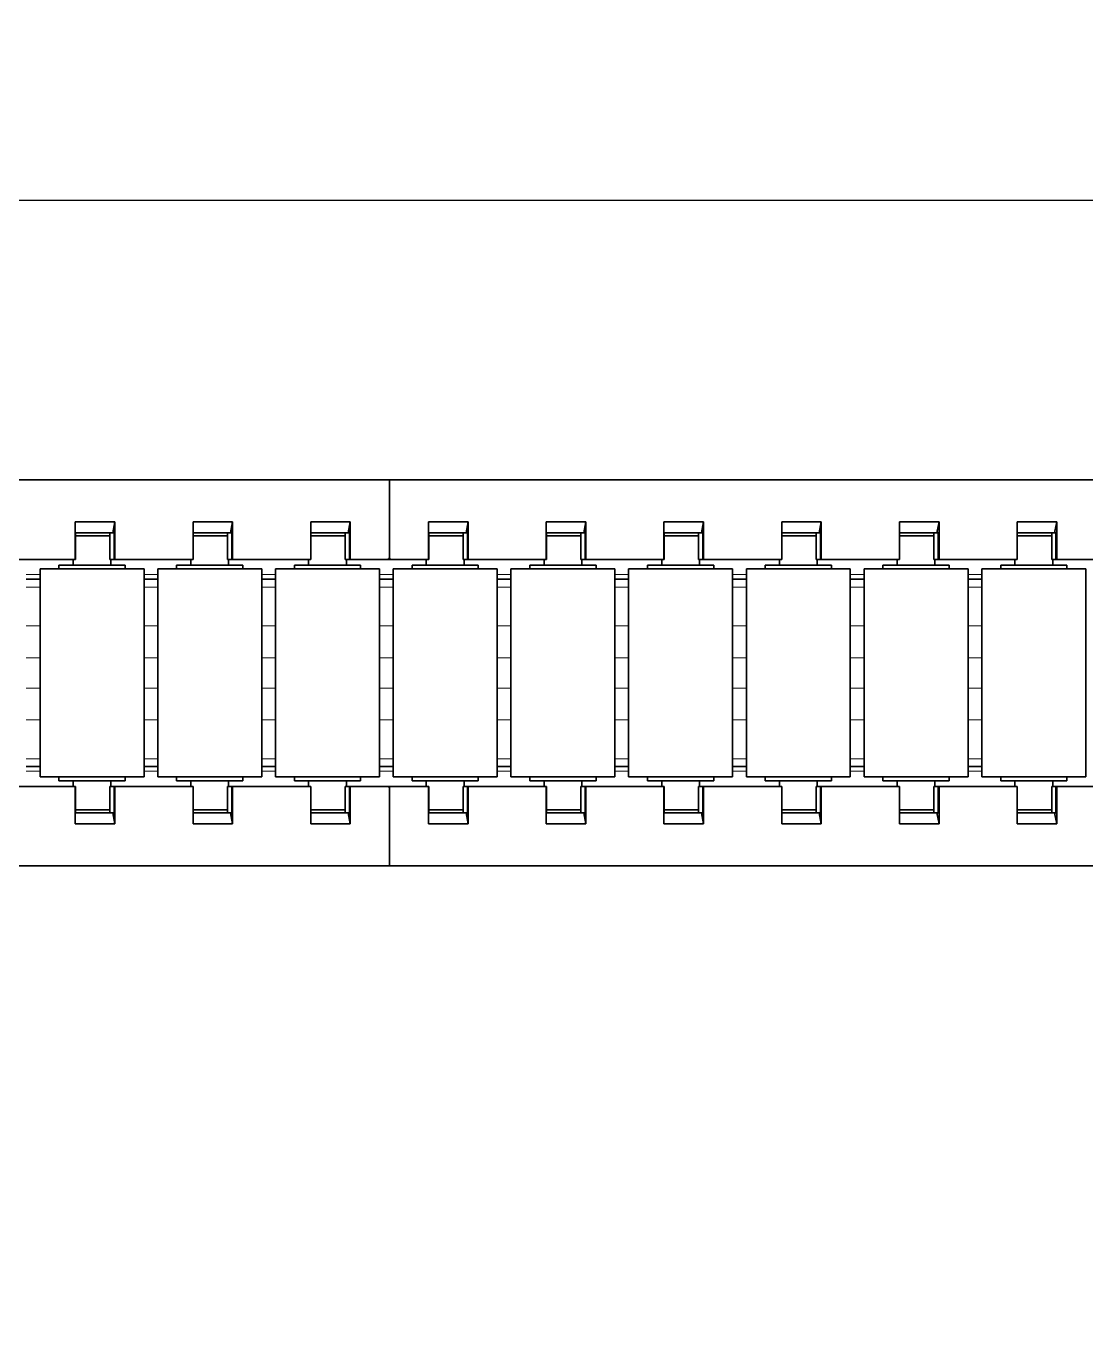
# Model space of a CAD drawing. Header units: inches. Extents: x 185496 to 352137, y 107182 to 179410.
# Drawn here: x 237668.7 to 237780.7, y 165784.1 to 165922.9 of the extents above; entities that cross this region are included whole.
import ezdxf

# ---------------------------------------------------------------- set-up
doc = ezdxf.new("R2010")
doc.units = ezdxf.units.IN
doc.header["$MEASUREMENT"] = 0
doc.linetypes.add('DASH', pattern=[0.35, 0.25, -0.1])

# ---------------------------------------------------------------- blocks, each defined once
blk = doc.blocks.new('liaojia')
at = {"color": 7, "lineweight": 35, "ltscale": 0.249049}
for p, q in [((799665.87, -280043.94), (799665.87, -280143.56)), ((799706.67, -280143.56), (799706.67, -280043.94)), ((799665.87, -280143.56), (799665.87, -280243.18)), ((799706.67, -280243.18), (799706.67, -280143.56))]:
    blk.add_line(p, q, dxfattribs=at)
at = {"color": 7, "lineweight": 35, "ltscale": 0.020671}
for p, q in [((799674.27, -280064.71), (799674.27, -280072.98)), ((799698.27, -280072.98), (799698.27, -280064.71)), ((799674.27, -280077.17), (799674.27, -280085.43)), ((799698.27, -280085.43), (799698.27, -280077.17)), ((799674.27, -280089.62), (799674.27, -280097.89)), ((799698.27, -280097.89), (799698.27, -280089.62)), ((799674.27, -280102.07), (799674.27, -280110.34)), ((799698.27, -280110.34), (799698.27, -280102.07)), ((799674.27, -280114.52), (799674.27, -280122.79)), ((799698.27, -280122.79), (799698.27, -280114.52)), ((799674.27, -280126.98), (799674.27, -280135.24)), ((799698.27, -280135.24), (799698.27, -280126.98)), ((799674.27, -280151.88), (799674.27, -280160.15)), ((799698.27, -280160.15), (799698.27, -280151.88)), ((799674.27, -280164.33), (799674.27, -280172.6)), ((799698.27, -280172.6), (799698.27, -280164.33)), ((799674.27, -280176.79), (799674.27, -280185.05)), ((799698.27, -280185.05), (799698.27, -280176.79))]:
    blk.add_line(p, q, dxfattribs=at)
at = {"color": 7, "lineweight": 35, "ltscale": 0.012551}
for p, q in [((799675.27, -280074.93), (799675.27, -280069.9)), ((799697.27, -280069.9), (799697.27, -280074.93)), ((799675.27, -280099.83), (799675.27, -280094.81)), ((799697.27, -280094.81), (799697.27, -280099.83)), ((799675.27, -280112.28), (799675.27, -280107.26)), ((799697.27, -280107.26), (799697.27, -280112.28)), ((799675.27, -280174.54), (799675.27, -280169.52)), ((799697.27, -280169.52), (799697.27, -280174.54))]:
    blk.add_line(p, q, dxfattribs=at)
at = {"color": 7, "lineweight": 35, "ltscale": 0.055}
for p, q in [((799675.27, -280069.9), (799697.27, -280069.9)), ((799675.27, -280080.9), (799697.27, -280080.9)), ((799675.27, -280082.36), (799697.27, -280082.36)), ((799675.27, -280093.36), (799697.27, -280093.36)), ((799675.27, -280094.81), (799697.27, -280094.81)), ((799675.27, -280105.81), (799697.27, -280105.81)), ((799675.27, -280107.26), (799697.27, -280107.26)), ((799675.27, -280118.26), (799697.27, -280118.26)), ((799675.27, -280119.71), (799697.27, -280119.71)), ((799675.27, -280130.71), (799697.27, -280130.71)), ((799675.27, -280132.17), (799697.27, -280132.17)), ((799675.27, -280143.17), (799697.27, -280143.17)), ((799675.27, -280144.62), (799697.27, -280144.62)), ((799675.27, -280155.62), (799697.27, -280155.62)), ((799675.27, -280157.07), (799697.27, -280157.07)), ((799675.27, -280168.07), (799697.27, -280168.07)), ((799675.27, -280169.52), (799697.27, -280169.52)), ((799675.27, -280180.52), (799697.27, -280180.52))]:
    blk.add_line(p, q, dxfattribs=at)
at = {"color": 7, "lineweight": 35, "ltscale": 0.007987}
for p, q in [((799674.87, -280075.1), (799674.87, -280071.9)), ((799697.67, -280075.1), (799697.67, -280071.9)), ((799674.87, -280087.55), (799674.87, -280084.36)), ((799697.67, -280087.55), (799697.67, -280084.36)), ((799674.87, -280100), (799674.87, -280096.81)), ((799697.67, -280100), (799697.67, -280096.81)), ((799674.87, -280112.46), (799674.87, -280109.26)), ((799697.67, -280112.46), (799697.67, -280109.26)), ((799674.87, -280124.91), (799674.87, -280121.71)), ((799697.67, -280124.91), (799697.67, -280121.71)), ((799674.87, -280137.36), (799674.87, -280134.17)), ((799697.67, -280137.36), (799697.67, -280134.17)), ((799674.87, -280149.81), (799674.87, -280146.62)), ((799697.67, -280149.81), (799697.67, -280146.62)), ((799674.87, -280162.27), (799674.87, -280159.07)), ((799697.67, -280162.27), (799697.67, -280159.07)), ((799674.87, -280174.72), (799674.87, -280171.52)), ((799697.67, -280174.72), (799697.67, -280171.52))]:
    blk.add_line(p, q, dxfattribs=at)
at = {"color": 7, "lineweight": 35, "ltscale": 0.000999832}
for p, q in [((799674.87, -280071.9), (799675.27, -280071.9)), ((799674.87, -280078.9), (799675.27, -280078.9)), ((799674.87, -280084.36), (799675.27, -280084.36)), ((799674.87, -280091.36), (799675.27, -280091.36)), ((799674.87, -280096.81), (799675.27, -280096.81)), ((799674.87, -280103.81), (799675.27, -280103.81)), ((799674.87, -280109.26), (799675.27, -280109.26)), ((799674.87, -280116.26), (799675.27, -280116.26)), ((799674.87, -280121.71), (799675.27, -280121.71)), ((799674.87, -280128.71), (799675.27, -280128.71)), ((799674.87, -280134.17), (799675.27, -280134.17)), ((799674.87, -280141.17), (799675.27, -280141.17)), ((799674.87, -280146.62), (799675.27, -280146.62)), ((799674.87, -280153.62), (799675.27, -280153.62)), ((799674.87, -280159.07), (799675.27, -280159.07)), ((799674.87, -280166.07), (799675.27, -280166.07)), ((799674.87, -280171.52), (799675.27, -280171.52)), ((799674.87, -280178.52), (799675.27, -280178.52))]:
    blk.add_line(p, q, dxfattribs=at)
at = {"color": 7, "lineweight": 35, "ltscale": 0.001}
for p, q in [((799697.27, -280071.9), (799697.67, -280071.9)), ((799697.27, -280078.9), (799697.67, -280078.9)), ((799697.27, -280084.36), (799697.67, -280084.36)), ((799697.27, -280091.36), (799697.67, -280091.36)), ((799697.27, -280096.81), (799697.67, -280096.81)), ((799697.27, -280103.81), (799697.67, -280103.81)), ((799697.27, -280109.26), (799697.67, -280109.26)), ((799697.27, -280116.26), (799697.67, -280116.26)), ((799697.27, -280121.71), (799697.67, -280121.71)), ((799697.27, -280128.71), (799697.67, -280128.71)), ((799697.27, -280134.17), (799697.67, -280134.17)), ((799697.27, -280141.17), (799697.67, -280141.17)), ((799697.27, -280146.62), (799697.67, -280146.62)), ((799697.27, -280153.62), (799697.67, -280153.62)), ((799697.27, -280159.07), (799697.67, -280159.07)), ((799697.27, -280166.07), (799697.67, -280166.07)), ((799697.27, -280171.52), (799697.67, -280171.52)), ((799697.27, -280178.52), (799697.67, -280178.52))]:
    blk.add_line(p, q, dxfattribs=at)
at = {"color": 7, "lineweight": 35, "ltscale": 0.002965}
for p, q in [((799670.31, -280072.98), (799671.47, -280073.2)), ((799701.07, -280073.2), (799702.24, -280072.98)), ((799670.31, -280085.43), (799671.47, -280085.65)), ((799701.07, -280085.65), (799702.24, -280085.43)), ((799670.31, -280097.89), (799671.47, -280098.1)), ((799701.07, -280098.1), (799702.24, -280097.89)), ((799670.31, -280110.34), (799671.47, -280110.56)), ((799701.07, -280110.56), (799702.24, -280110.34)), ((799670.31, -280122.79), (799671.47, -280123.01)), ((799701.07, -280123.01), (799702.24, -280122.79)), ((799670.31, -280135.24), (799671.47, -280135.46)), ((799701.07, -280135.46), (799702.24, -280135.24)), ((799670.31, -280147.7), (799671.47, -280147.91)), ((799701.07, -280147.91), (799702.24, -280147.7)), ((799670.31, -280160.15), (799671.47, -280160.37)), ((799701.07, -280160.37), (799702.24, -280160.15)), ((799670.31, -280172.6), (799671.47, -280172.82)), ((799701.07, -280172.82), (799702.24, -280172.6))]:
    blk.add_line(p, q, dxfattribs=at)
at = {"color": 7, "lineweight": 35, "ltscale": 0.009914}
for p, q in [((799670.31, -280072.98), (799674.27, -280072.98)), ((799698.27, -280072.98), (799702.24, -280072.98)), ((799674.27, -280077.17), (799670.31, -280077.17)), ((799702.24, -280077.17), (799698.27, -280077.17)), ((799670.31, -280085.43), (799674.27, -280085.43)), ((799698.27, -280085.43), (799702.24, -280085.43)), ((799674.27, -280089.62), (799670.31, -280089.62)), ((799702.24, -280089.62), (799698.27, -280089.62)), ((799670.31, -280097.89), (799674.27, -280097.89)), ((799698.27, -280097.89), (799702.24, -280097.89)), ((799674.27, -280102.07), (799670.31, -280102.07)), ((799702.24, -280102.07), (799698.27, -280102.07)), ((799670.31, -280110.34), (799674.27, -280110.34)), ((799698.27, -280110.34), (799702.24, -280110.34)), ((799674.27, -280114.52), (799670.31, -280114.52)), ((799702.24, -280114.52), (799698.27, -280114.52)), ((799670.31, -280122.79), (799674.27, -280122.79)), ((799698.27, -280122.79), (799702.24, -280122.79)), ((799674.27, -280126.98), (799670.31, -280126.98)), ((799702.24, -280126.98), (799698.27, -280126.98)), ((799670.31, -280135.24), (799674.27, -280135.24)), ((799698.27, -280135.24), (799702.24, -280135.24)), ((799674.27, -280139.43), (799670.31, -280139.43)), ((799702.24, -280139.43), (799698.27, -280139.43)), ((799670.31, -280147.7), (799674.27, -280147.7)), ((799698.27, -280147.7), (799702.24, -280147.7)), ((799674.27, -280151.88), (799670.31, -280151.88)), ((799702.24, -280151.88), (799698.27, -280151.88)), ((799670.31, -280160.15), (799674.27, -280160.15)), ((799698.27, -280160.15), (799702.24, -280160.15)), ((799674.27, -280164.33), (799670.31, -280164.33)), ((799702.24, -280164.33), (799698.27, -280164.33)), ((799670.31, -280172.6), (799674.27, -280172.6)), ((799698.27, -280172.6), (799702.24, -280172.6)), ((799674.27, -280176.79), (799670.31, -280176.79)), ((799702.24, -280176.79), (799698.27, -280176.79))]:
    blk.add_line(p, q, dxfattribs=at)
at = {"color": 7, "lineweight": 35, "ltscale": 0.01046}
for p, q in [((799670.31, -280077.17), (799670.31, -280072.98)), ((799702.24, -280072.98), (799702.24, -280077.17)), ((799670.31, -280089.62), (799670.31, -280085.43)), ((799702.24, -280085.43), (799702.24, -280089.62)), ((799670.31, -280102.07), (799670.31, -280097.89)), ((799702.24, -280097.89), (799702.24, -280102.07)), ((799670.31, -280114.52), (799670.31, -280110.34)), ((799702.24, -280110.34), (799702.24, -280114.52)), ((799670.31, -280126.98), (799670.31, -280122.79)), ((799702.24, -280122.79), (799702.24, -280126.98)), ((799670.31, -280139.43), (799670.31, -280135.24)), ((799702.24, -280135.24), (799702.24, -280139.43)), ((799670.31, -280151.88), (799670.31, -280147.7)), ((799702.24, -280147.7), (799702.24, -280151.88)), ((799670.31, -280164.33), (799670.31, -280160.15)), ((799702.24, -280160.15), (799702.24, -280164.33)), ((799670.31, -280176.79), (799670.31, -280172.6)), ((799702.24, -280172.6), (799702.24, -280176.79))]:
    blk.add_line(p, q, dxfattribs=at)
at = {"color": 7, "lineweight": 35, "ltscale": 0.007}
for p, q in [((799671.47, -280073.06), (799674.27, -280073.06)), ((799671.47, -280073.51), (799674.27, -280073.51)), ((799698.27, -280073.06), (799701.07, -280073.06)), ((799701.07, -280073.51), (799698.27, -280073.51)), ((799671.47, -280077.15), (799674.27, -280077.15)), ((799701.07, -280077.15), (799698.27, -280077.15)), ((799671.47, -280085.51), (799674.27, -280085.51)), ((799671.47, -280085.96), (799674.27, -280085.96)), ((799698.27, -280085.51), (799701.07, -280085.51)), ((799701.07, -280085.96), (799698.27, -280085.96)), ((799671.47, -280089.6), (799674.27, -280089.6)), ((799701.07, -280089.6), (799698.27, -280089.6)), ((799671.47, -280097.96), (799674.27, -280097.96)), ((799671.47, -280098.42), (799674.27, -280098.42)), ((799698.27, -280097.96), (799701.07, -280097.96)), ((799701.07, -280098.42), (799698.27, -280098.42)), ((799671.47, -280102.05), (799674.27, -280102.05)), ((799701.07, -280102.05), (799698.27, -280102.05)), ((799671.47, -280110.41), (799674.27, -280110.41)), ((799671.47, -280110.87), (799674.27, -280110.87)), ((799698.27, -280110.41), (799701.07, -280110.41)), ((799701.07, -280110.87), (799698.27, -280110.87)), ((799671.47, -280114.51), (799674.27, -280114.51)), ((799701.07, -280114.51), (799698.27, -280114.51)), ((799671.47, -280122.87), (799674.27, -280122.87)), ((799671.47, -280123.32), (799674.27, -280123.32)), ((799698.27, -280122.87), (799701.07, -280122.87)), ((799701.07, -280123.32), (799698.27, -280123.32)), ((799671.47, -280126.96), (799674.27, -280126.96)), ((799701.07, -280126.96), (799698.27, -280126.96)), ((799671.47, -280135.32), (799674.27, -280135.32)), ((799671.47, -280135.77), (799674.27, -280135.77)), ((799698.27, -280135.32), (799701.07, -280135.32)), ((799701.07, -280135.77), (799698.27, -280135.77)), ((799671.47, -280139.41), (799674.27, -280139.41)), ((799698.27, -280139.41), (799701.07, -280139.41)), ((799671.47, -280147.77), (799674.27, -280147.77)), ((799674.27, -280148.23), (799671.47, -280148.23)), ((799698.27, -280147.77), (799701.07, -280147.77)), ((799701.07, -280148.23), (799698.27, -280148.23)), ((799671.47, -280151.86), (799674.27, -280151.86)), ((799701.07, -280151.86), (799698.27, -280151.86)), ((799671.47, -280160.22), (799674.27, -280160.22)), ((799671.47, -280160.68), (799674.27, -280160.68)), ((799698.27, -280160.22), (799701.07, -280160.22)), ((799701.07, -280160.68), (799698.27, -280160.68)), ((799671.47, -280164.32), (799674.27, -280164.32)), ((799701.07, -280164.32), (799698.27, -280164.32)), ((799671.47, -280172.68), (799674.27, -280172.68)), ((799671.47, -280173.13), (799674.27, -280173.13)), ((799698.27, -280172.68), (799701.07, -280172.68)), ((799701.07, -280173.13), (799698.27, -280173.13)), ((799671.47, -280176.77), (799674.27, -280176.77)), ((799701.07, -280176.77), (799698.27, -280176.77))]:
    blk.add_line(p, q, dxfattribs=at)
at = {"color": 7, "lineweight": 35, "ltscale": 0.000893974}
for p, q in [((799671.47, -280073.41), (799671.47, -280073.06)), ((799701.07, -280073.06), (799701.07, -280073.41)), ((799671.47, -280085.87), (799671.47, -280085.51)), ((799701.07, -280085.51), (799701.07, -280085.87)), ((799671.47, -280098.32), (799671.47, -280097.96)), ((799701.07, -280097.96), (799701.07, -280098.32)), ((799671.47, -280110.77), (799671.47, -280110.41)), ((799701.07, -280110.41), (799701.07, -280110.77)), ((799671.47, -280123.22), (799671.47, -280122.87)), ((799701.07, -280122.87), (799701.07, -280123.22)), ((799671.47, -280135.68), (799671.47, -280135.32)), ((799701.07, -280135.32), (799701.07, -280135.68)), ((799671.47, -280173.03), (799671.47, -280172.68)), ((799701.07, -280172.68), (799701.07, -280173.03))]:
    blk.add_line(p, q, dxfattribs=at)
at = {"color": 7, "lineweight": 35, "ltscale": 0.000356865}
for p, q in [((799671.47, -280073.2), (799671.47, -280073.06)), ((799671.47, -280085.65), (799671.47, -280085.51)), ((799671.47, -280098.1), (799671.47, -280097.96)), ((799671.47, -280123.01), (799671.47, -280122.87)), ((799671.47, -280135.46), (799671.47, -280135.32)), ((799671.47, -280147.91), (799671.47, -280147.77)), ((799671.47, -280172.82), (799671.47, -280172.68))]:
    blk.add_line(p, q, dxfattribs=at)
at = {"color": 7, "lineweight": 35, "ltscale": 0.000537109}
for p, q in [((799671.47, -280073.2), (799671.47, -280073.41)), ((799671.47, -280085.65), (799671.47, -280085.87)), ((799671.47, -280098.1), (799671.47, -280098.32)), ((799671.47, -280123.01), (799671.47, -280123.22)), ((799671.47, -280135.46), (799671.47, -280135.68)), ((799671.47, -280160.37), (799671.47, -280160.58)), ((799671.47, -280172.82), (799671.47, -280173.03))]:
    blk.add_line(p, q, dxfattribs=at)
at = {"color": 7, "lineweight": 35, "ltscale": 0.009386}
for p, q in [((799671.47, -280073.41), (799671.47, -280077.17)), ((799701.07, -280077.17), (799701.07, -280073.41)), ((799671.47, -280085.87), (799671.47, -280089.62)), ((799701.07, -280089.62), (799701.07, -280085.87)), ((799671.47, -280098.32), (799671.47, -280102.07)), ((799701.07, -280102.07), (799701.07, -280098.32)), ((799671.47, -280110.77), (799671.47, -280114.53)), ((799701.07, -280114.53), (799701.07, -280110.77)), ((799671.47, -280123.22), (799671.47, -280126.98)), ((799701.07, -280126.98), (799701.07, -280123.22)), ((799671.47, -280135.68), (799671.47, -280139.43)), ((799701.07, -280139.43), (799701.07, -280135.68)), ((799671.47, -280148.13), (799671.47, -280151.88)), ((799701.07, -280151.88), (799701.07, -280148.13)), ((799671.47, -280160.58), (799671.47, -280164.34)), ((799701.07, -280164.34), (799701.07, -280160.58)), ((799671.47, -280173.03), (799671.47, -280176.79)), ((799701.07, -280176.79), (799701.07, -280173.03))]:
    blk.add_line(p, q, dxfattribs=at)
at = {"color": 7, "lineweight": 35, "ltscale": 0.005168}
for p, q in [((799671.77, -280075.58), (799671.77, -280073.51)), ((799671.77, -280088.03), (799671.77, -280085.96)), ((799671.77, -280100.48), (799671.77, -280098.42)), ((799671.77, -280112.94), (799671.77, -280110.87)), ((799671.77, -280125.39), (799671.77, -280123.32)), ((799671.77, -280137.84), (799671.77, -280135.77)), ((799671.77, -280150.29), (799671.77, -280148.23)), ((799671.77, -280162.75), (799671.77, -280160.68)), ((799671.77, -280175.2), (799671.77, -280173.13))]:
    blk.add_line(p, q, dxfattribs=at)
at = {"color": 7, "lineweight": 35, "ltscale": 0.004297}
for p, q in [((799671.77, -280075.23), (799671.77, -280073.51)), ((799700.77, -280073.51), (799700.77, -280075.23)), ((799671.77, -280087.68), (799671.77, -280085.96)), ((799700.77, -280085.96), (799700.77, -280087.68)), ((799671.77, -280100.14), (799671.77, -280098.42)), ((799700.77, -280098.42), (799700.77, -280100.14)), ((799671.77, -280112.59), (799671.77, -280110.87)), ((799700.77, -280110.87), (799700.77, -280112.59)), ((799671.77, -280125.04), (799671.77, -280123.32)), ((799700.77, -280123.32), (799700.77, -280125.04)), ((799671.77, -280137.49), (799671.77, -280135.77)), ((799700.77, -280135.77), (799700.77, -280137.49)), ((799671.77, -280149.95), (799671.77, -280148.23)), ((799700.77, -280148.23), (799700.77, -280149.95)), ((799671.77, -280162.4), (799671.77, -280160.68)), ((799700.77, -280160.68), (799700.77, -280162.4)), ((799671.77, -280174.85), (799671.77, -280173.13)), ((799700.77, -280173.13), (799700.77, -280174.85))]:
    blk.add_line(p, q, dxfattribs=at)
at = {"color": 7, "lineweight": 35, "ltscale": 0.000187874}
for p, q in [((799674.27, -280073.06), (799674.27, -280072.98)), ((799698.27, -280073.06), (799698.27, -280072.98)), ((799674.27, -280085.51), (799674.27, -280085.43)), ((799698.27, -280085.51), (799698.27, -280085.43)), ((799674.27, -280097.96), (799674.27, -280097.89)), ((799698.27, -280097.96), (799698.27, -280097.89)), ((799674.27, -280122.87), (799674.27, -280122.79)), ((799698.27, -280122.87), (799698.27, -280122.79)), ((799674.27, -280135.32), (799674.27, -280135.24)), ((799698.27, -280135.32), (799698.27, -280135.24)), ((799674.27, -280147.77), (799674.27, -280147.7)), ((799698.27, -280147.77), (799698.27, -280147.7)), ((799674.27, -280160.22), (799674.27, -280160.15)), ((799698.27, -280160.22), (799698.27, -280160.15)), ((799674.27, -280172.68), (799674.27, -280172.6)), ((799698.27, -280172.68), (799698.27, -280172.6))]:
    blk.add_line(p, q, dxfattribs=at)
at = {"color": 7, "lineweight": 35, "ltscale": 0.001138}
for p, q in [((799674.27, -280073.06), (799674.27, -280073.51)), ((799698.27, -280073.51), (799698.27, -280073.06)), ((799674.27, -280085.51), (799674.27, -280085.96)), ((799698.27, -280085.96), (799698.27, -280085.51)), ((799674.27, -280097.96), (799674.27, -280098.42)), ((799698.27, -280098.42), (799698.27, -280097.96)), ((799674.27, -280110.41), (799674.27, -280110.87)), ((799698.27, -280110.87), (799698.27, -280110.41)), ((799674.27, -280122.87), (799674.27, -280123.32)), ((799698.27, -280123.32), (799698.27, -280122.87)), ((799674.27, -280135.32), (799674.27, -280135.77)), ((799698.27, -280135.77), (799698.27, -280135.32)), ((799674.27, -280147.77), (799674.27, -280148.23)), ((799698.27, -280148.23), (799698.27, -280147.77)), ((799674.27, -280160.22), (799674.27, -280160.68)), ((799698.27, -280160.68), (799698.27, -280160.22)), ((799674.27, -280172.68), (799674.27, -280173.13)), ((799698.27, -280173.13), (799698.27, -280172.68))]:
    blk.add_line(p, q, dxfattribs=at)
at = {"color": 7, "lineweight": 35, "ltscale": 0.0015}
for p, q in [((799674.27, -280073.4), (799674.87, -280073.4)), ((799697.67, -280073.4), (799698.27, -280073.4)), ((799674.27, -280077.4), (799674.87, -280077.4)), ((799697.67, -280077.4), (799698.27, -280077.4)), ((799674.27, -280085.86), (799674.87, -280085.86)), ((799697.67, -280085.86), (799698.27, -280085.86)), ((799674.27, -280089.86), (799674.87, -280089.86)), ((799697.67, -280089.86), (799698.27, -280089.86)), ((799674.27, -280098.31), (799674.87, -280098.31)), ((799697.67, -280098.31), (799698.27, -280098.31)), ((799674.27, -280102.31), (799674.87, -280102.31)), ((799697.67, -280102.31), (799698.27, -280102.31)), ((799674.27, -280110.76), (799674.87, -280110.76)), ((799697.67, -280110.76), (799698.27, -280110.76)), ((799674.27, -280114.76), (799674.87, -280114.76)), ((799697.67, -280114.76), (799698.27, -280114.76)), ((799674.27, -280123.21), (799674.87, -280123.21)), ((799697.67, -280123.21), (799698.27, -280123.21)), ((799674.27, -280127.21), (799674.87, -280127.21)), ((799697.67, -280127.21), (799698.27, -280127.21)), ((799674.27, -280135.67), (799674.87, -280135.67)), ((799697.67, -280135.67), (799698.27, -280135.67)), ((799674.27, -280139.67), (799674.87, -280139.67)), ((799697.67, -280139.67), (799698.27, -280139.67)), ((799674.27, -280148.12), (799674.87, -280148.12)), ((799697.67, -280148.12), (799698.27, -280148.12)), ((799674.27, -280152.12), (799674.87, -280152.12)), ((799697.67, -280152.12), (799698.27, -280152.12)), ((799674.27, -280160.57), (799674.87, -280160.57)), ((799697.67, -280160.57), (799698.27, -280160.57)), ((799674.27, -280164.57), (799674.87, -280164.57)), ((799697.67, -280164.57), (799698.27, -280164.57)), ((799674.27, -280173.02), (799674.87, -280173.02)), ((799697.67, -280173.02), (799698.27, -280173.02)), ((799674.27, -280177.02), (799674.87, -280177.02)), ((799697.67, -280177.02), (799698.27, -280177.02))]:
    blk.add_line(p, q, dxfattribs=at)
at = {"color": 7, "lineweight": 35, "ltscale": 0.000243568}
for p, q in [((799701.07, -280073.51), (799701.07, -280073.41)), ((799701.07, -280098.42), (799701.07, -280098.32)), ((799701.07, -280110.87), (799701.07, -280110.77)), ((799701.07, -280123.32), (799701.07, -280123.22))]:
    blk.add_line(p, q, dxfattribs=at)
at = {"color": 7, "lineweight": 13, "ltscale": 0.009093}
for p, q in [((799701.07, -280077.15), (799701.07, -280073.51)), ((799701.07, -280089.6), (799701.07, -280085.96)), ((799701.07, -280102.05), (799701.07, -280098.42)), ((799701.07, -280114.51), (799701.07, -280110.87)), ((799701.07, -280126.96), (799701.07, -280123.32)), ((799701.07, -280139.41), (799701.07, -280135.77)), ((799701.07, -280151.86), (799701.07, -280148.23)), ((799701.07, -280164.32), (799701.07, -280160.68)), ((799701.07, -280176.77), (799701.07, -280173.13))]:
    blk.add_line(p, q, dxfattribs=at)
at = {"color": 7, "lineweight": 35, "ltscale": 0.009513}
for p, q in [((799674.87, -280075.1), (799674.87, -280078.9)), ((799697.67, -280078.9), (799697.67, -280075.1)), ((799674.87, -280087.55), (799674.87, -280091.36)), ((799697.67, -280091.36), (799697.67, -280087.55)), ((799674.87, -280100), (799674.87, -280103.81)), ((799697.67, -280103.81), (799697.67, -280100)), ((799674.87, -280112.46), (799674.87, -280116.26)), ((799697.67, -280116.26), (799697.67, -280112.46)), ((799674.87, -280124.91), (799674.87, -280128.71)), ((799697.67, -280128.71), (799697.67, -280124.91)), ((799674.87, -280137.36), (799674.87, -280141.17)), ((799697.67, -280141.17), (799697.67, -280137.36)), ((799674.87, -280149.81), (799674.87, -280153.62)), ((799697.67, -280153.62), (799697.67, -280149.81)), ((799674.87, -280162.27), (799674.87, -280166.07)), ((799697.67, -280166.07), (799697.67, -280162.27)), ((799674.87, -280174.72), (799674.87, -280178.52)), ((799697.67, -280178.52), (799697.67, -280174.72))]:
    blk.add_line(p, q, dxfattribs=at)
at = {"color": 7, "lineweight": 35, "ltscale": 0.014948}
for p, q in [((799675.27, -280080.9), (799675.27, -280074.93)), ((799697.27, -280074.93), (799697.27, -280080.9)), ((799675.27, -280093.36), (799675.27, -280087.38)), ((799697.27, -280087.38), (799697.27, -280093.36)), ((799675.27, -280105.81), (799675.27, -280099.83)), ((799697.27, -280099.83), (799697.27, -280105.81)), ((799675.27, -280118.26), (799675.27, -280112.28)), ((799697.27, -280112.28), (799697.27, -280118.26)), ((799675.27, -280130.71), (799675.27, -280124.74)), ((799697.27, -280124.74), (799697.27, -280130.71)), ((799675.27, -280143.17), (799675.27, -280137.19)), ((799697.27, -280137.19), (799697.27, -280143.17)), ((799675.27, -280155.62), (799675.27, -280149.64)), ((799697.27, -280149.64), (799697.27, -280155.62)), ((799675.27, -280168.07), (799675.27, -280162.09)), ((799697.27, -280162.09), (799697.27, -280168.07)), ((799675.27, -280180.52), (799675.27, -280174.54)), ((799697.27, -280174.54), (799697.27, -280180.52))]:
    blk.add_line(p, q, dxfattribs=at)
at = {"color": 7, "lineweight": 35, "ltscale": 0.004796}
for p, q in [((799671.77, -280077.15), (799671.77, -280075.23)), ((799700.77, -280075.23), (799700.77, -280077.15)), ((799671.77, -280089.6), (799671.77, -280087.68)), ((799700.77, -280087.68), (799700.77, -280089.6)), ((799671.77, -280102.05), (799671.77, -280100.14)), ((799700.77, -280100.14), (799700.77, -280102.05)), ((799671.77, -280114.51), (799671.77, -280112.59)), ((799700.77, -280112.59), (799700.77, -280114.51)), ((799671.77, -280139.41), (799671.77, -280137.49)), ((799700.77, -280137.49), (799700.77, -280139.41)), ((799671.77, -280151.86), (799671.77, -280149.95)), ((799700.77, -280149.95), (799700.77, -280151.86)), ((799671.77, -280164.32), (799671.77, -280162.4)), ((799700.77, -280162.4), (799700.77, -280164.32)), ((799671.77, -280176.77), (799671.77, -280174.85)), ((799700.77, -280174.85), (799700.77, -280176.77))]:
    blk.add_line(p, q, dxfattribs=at)
at = {"color": 7, "lineweight": 35, "ltscale": 0.003925}
for p, q in [((799671.77, -280077.15), (799671.77, -280075.58)), ((799671.77, -280089.6), (799671.77, -280088.03)), ((799671.77, -280102.05), (799671.77, -280100.48)), ((799671.77, -280114.51), (799671.77, -280112.94)), ((799671.77, -280126.96), (799671.77, -280125.39)), ((799671.77, -280139.41), (799671.77, -280137.84)), ((799671.77, -280151.86), (799671.77, -280150.29)), ((799671.77, -280164.32), (799671.77, -280162.75)), ((799671.77, -280176.77), (799671.77, -280175.2))]:
    blk.add_line(p, q, dxfattribs=at)
at = {"color": 7, "lineweight": 35, "ltscale": 4.13895e-05}
for p, q in [((799674.27, -280077.15), (799674.27, -280077.17)), ((799698.27, -280077.17), (799698.27, -280077.15)), ((799701.07, -280077.15), (799701.07, -280077.17)), ((799674.27, -280089.6), (799674.27, -280089.62)), ((799698.27, -280089.62), (799698.27, -280089.6)), ((799701.07, -280089.6), (799701.07, -280089.62)), ((799674.27, -280102.05), (799674.27, -280102.07)), ((799698.27, -280102.07), (799698.27, -280102.05)), ((799701.07, -280102.05), (799701.07, -280102.07)), ((799674.27, -280114.51), (799674.27, -280114.52)), ((799698.27, -280114.52), (799698.27, -280114.51)), ((799701.07, -280114.51), (799701.07, -280114.52)), ((799674.27, -280139.41), (799674.27, -280139.43)), ((799698.27, -280139.43), (799698.27, -280139.41)), ((799701.07, -280139.43), (799701.07, -280139.41)), ((799674.27, -280176.77), (799674.27, -280176.79)), ((799698.27, -280176.79), (799698.27, -280176.77)), ((799701.07, -280176.77), (799701.07, -280176.79))]:
    blk.add_line(p, q, dxfattribs=at)
at = {"color": 7, "lineweight": 13, "ltscale": 0.003631}
for p, q in [((799675.87, -280082.36), (799675.87, -280080.9)), ((799677.19, -280082.36), (799677.19, -280080.9)), ((799681.31, -280082.36), (799681.31, -280080.9)), ((799684.67, -280082.36), (799684.67, -280080.9)), ((799687.88, -280082.36), (799687.88, -280080.9)), ((799691.24, -280082.36), (799691.24, -280080.9)), ((799695.36, -280082.36), (799695.36, -280080.9)), ((799696.67, -280082.36), (799696.67, -280080.9)), ((799675.87, -280094.81), (799675.87, -280093.36)), ((799677.19, -280094.81), (799677.19, -280093.36)), ((799681.31, -280094.81), (799681.31, -280093.36)), ((799684.67, -280094.81), (799684.67, -280093.36)), ((799687.88, -280094.81), (799687.88, -280093.36)), ((799691.24, -280094.81), (799691.24, -280093.36)), ((799695.36, -280094.81), (799695.36, -280093.36)), ((799696.67, -280094.81), (799696.67, -280093.36)), ((799675.87, -280107.26), (799675.87, -280105.81)), ((799677.19, -280107.26), (799677.19, -280105.81)), ((799681.31, -280107.26), (799681.31, -280105.81)), ((799684.67, -280107.26), (799684.67, -280105.81)), ((799687.88, -280107.26), (799687.88, -280105.81)), ((799691.24, -280107.26), (799691.24, -280105.81)), ((799695.36, -280107.26), (799695.36, -280105.81)), ((799696.67, -280107.26), (799696.67, -280105.81)), ((799675.87, -280119.71), (799675.87, -280118.26)), ((799677.19, -280119.71), (799677.19, -280118.26)), ((799681.31, -280119.71), (799681.31, -280118.26)), ((799684.67, -280119.71), (799684.67, -280118.26)), ((799687.88, -280119.71), (799687.88, -280118.26)), ((799691.24, -280119.71), (799691.24, -280118.26)), ((799695.36, -280119.71), (799695.36, -280118.26)), ((799696.67, -280119.71), (799696.67, -280118.26)), ((799675.87, -280132.17), (799675.87, -280130.71)), ((799677.19, -280132.17), (799677.19, -280130.71)), ((799681.31, -280132.17), (799681.31, -280130.71)), ((799684.67, -280132.17), (799684.67, -280130.71)), ((799687.88, -280132.17), (799687.88, -280130.71)), ((799691.24, -280132.17), (799691.24, -280130.71)), ((799695.36, -280132.17), (799695.36, -280130.71)), ((799696.67, -280132.17), (799696.67, -280130.71)), ((799675.87, -280144.62), (799675.87, -280143.17)), ((799677.19, -280144.62), (799677.19, -280143.17)), ((799681.31, -280144.62), (799681.31, -280143.17)), ((799684.67, -280144.62), (799684.67, -280143.17)), ((799687.88, -280144.62), (799687.88, -280143.17)), ((799691.24, -280144.62), (799691.24, -280143.17)), ((799695.36, -280144.62), (799695.36, -280143.17)), ((799696.67, -280144.62), (799696.67, -280143.17)), ((799675.87, -280157.07), (799675.87, -280155.62)), ((799677.19, -280157.07), (799677.19, -280155.62)), ((799681.31, -280157.07), (799681.31, -280155.62)), ((799684.67, -280157.07), (799684.67, -280155.62)), ((799687.88, -280157.07), (799687.88, -280155.62)), ((799691.24, -280157.07), (799691.24, -280155.62)), ((799695.36, -280157.07), (799695.36, -280155.62)), ((799696.67, -280157.07), (799696.67, -280155.62)), ((799675.87, -280169.52), (799675.87, -280168.07)), ((799677.19, -280169.52), (799677.19, -280168.07)), ((799681.31, -280169.52), (799681.31, -280168.07)), ((799684.67, -280169.52), (799684.67, -280168.07)), ((799687.88, -280169.52), (799687.88, -280168.07)), ((799691.24, -280169.52), (799691.24, -280168.07)), ((799695.36, -280169.52), (799695.36, -280168.07)), ((799696.67, -280169.52), (799696.67, -280168.07)), ((799675.87, -280181.98), (799675.87, -280180.52)), ((799677.19, -280181.98), (799677.19, -280180.52)), ((799681.31, -280181.98), (799681.31, -280180.52)), ((799684.67, -280181.98), (799684.67, -280180.52)), ((799687.88, -280181.98), (799687.88, -280180.52)), ((799691.24, -280181.98), (799691.24, -280180.52)), ((799695.36, -280181.98), (799695.36, -280180.52)), ((799696.67, -280181.98), (799696.67, -280180.52))]:
    blk.add_line(p, q, dxfattribs=at)
at = {"color": 7, "lineweight": 35, "ltscale": 0.003631}
for p, q in [((799676.37, -280082.36), (799676.37, -280080.9)), ((799696.17, -280082.36), (799696.17, -280080.9)), ((799676.37, -280094.81), (799676.37, -280093.36)), ((799696.17, -280094.81), (799696.17, -280093.36)), ((799676.37, -280107.26), (799676.37, -280105.81)), ((799696.17, -280107.26), (799696.17, -280105.81)), ((799676.37, -280119.71), (799676.37, -280118.26)), ((799696.17, -280119.71), (799696.17, -280118.26)), ((799676.37, -280132.17), (799676.37, -280130.71)), ((799696.17, -280132.17), (799696.17, -280130.71)), ((799676.37, -280144.62), (799676.37, -280143.17)), ((799696.17, -280144.62), (799696.17, -280143.17)), ((799676.37, -280157.07), (799676.37, -280155.62)), ((799696.17, -280157.07), (799696.17, -280155.62)), ((799676.37, -280169.52), (799676.37, -280168.07)), ((799696.17, -280169.52), (799696.17, -280168.07)), ((799676.37, -280181.98), (799676.37, -280180.52)), ((799696.17, -280181.98), (799696.17, -280180.52))]:
    blk.add_line(p, q, dxfattribs=at)
at = {"color": 7, "lineweight": 35, "ltscale": 0.012552}
for p, q in [((799675.27, -280087.38), (799675.27, -280082.36)), ((799697.27, -280082.36), (799697.27, -280087.38)), ((799675.27, -280124.74), (799675.27, -280119.71)), ((799697.27, -280119.71), (799697.27, -280124.74)), ((799675.27, -280137.19), (799675.27, -280132.17)), ((799697.27, -280132.17), (799697.27, -280137.19)), ((799675.27, -280149.64), (799675.27, -280144.62)), ((799697.27, -280144.62), (799697.27, -280149.64)), ((799675.27, -280162.09), (799675.27, -280157.07)), ((799697.27, -280157.07), (799697.27, -280162.09))]:
    blk.add_line(p, q, dxfattribs=at)
at = {"color": 7, "lineweight": 35, "ltscale": 0.000243759}
for p, q in [((799701.07, -280085.96), (799701.07, -280085.87)), ((799701.07, -280135.77), (799701.07, -280135.68)), ((799701.07, -280148.23), (799701.07, -280148.13)), ((799701.07, -280160.68), (799701.07, -280160.58)), ((799701.07, -280173.13), (799701.07, -280173.03))]:
    blk.add_line(p, q, dxfattribs=at)
at = {"color": 7, "lineweight": 35, "ltscale": 0.000357056}
blk.add_line((799671.47, -280110.56), (799671.47, -280110.41), dxfattribs=at)
at = {"color": 7, "lineweight": 35, "ltscale": 0.000536919}
for p, q in [((799671.47, -280110.56), (799671.47, -280110.77)), ((799671.47, -280148.13), (799671.47, -280147.91))]:
    blk.add_line(p, q, dxfattribs=at)
at = {"color": 7, "lineweight": 35, "ltscale": 0.000187683}
for p, q in [((799674.27, -280110.41), (799674.27, -280110.34)), ((799698.27, -280110.41), (799698.27, -280110.34))]:
    blk.add_line(p, q, dxfattribs=at)
at = {"color": 7, "lineweight": 35, "ltscale": 0.004797}
for p, q in [((799671.77, -280126.96), (799671.77, -280125.04)), ((799700.77, -280125.04), (799700.77, -280126.96))]:
    blk.add_line(p, q, dxfattribs=at)
at = {"color": 7, "lineweight": 35, "ltscale": 4.11987e-05}
for p, q in [((799674.27, -280126.96), (799674.27, -280126.98)), ((799698.27, -280126.98), (799698.27, -280126.96)), ((799701.07, -280126.96), (799701.07, -280126.98))]:
    blk.add_line(p, q, dxfattribs=at)
at = {"color": 7, "lineweight": 35, "ltscale": 0.009838}
for p, q in [((799674.27, -280139.43), (799674.27, -280143.36)), ((799698.27, -280143.36), (799698.27, -280139.43)), ((799674.27, -280143.76), (799674.27, -280147.7)), ((799698.27, -280147.7), (799698.27, -280143.76))]:
    blk.add_line(p, q, dxfattribs=at)
at = {"color": 7, "lineweight": 35, "ltscale": 0.000326729}
blk.add_line((799665.87, -280143.33), (799665.87, -280143.46), dxfattribs=at)
at = {"color": 7, "lineweight": 35, "ltscale": 0.0205}
for p, q in [((799665.87, -280143.56), (799674.07, -280143.56)), ((799674.07, -280143.56), (799665.87, -280143.56)), ((799698.47, -280143.56), (799706.67, -280143.56)), ((799706.67, -280143.56), (799698.47, -280143.56))]:
    blk.add_line(p, q, dxfattribs=at)
at = {"color": 7, "lineweight": 35, "ltscale": 0.000653648}
for p, q in [((799665.87, -280143.56), (799665.87, -280143.82)), ((799674.27, -280143.36), (799674.27, -280143.62)), ((799698.27, -280143.62), (799698.27, -280143.36))]:
    blk.add_line(p, q, dxfattribs=at)
at = {"color": 7, "lineweight": 35, "ltscale": 0.000336266}
blk.add_line((799674.27, -280143.63), (799674.27, -280143.76), dxfattribs=at)
at = {"color": 7, "lineweight": 35, "ltscale": 0.001377}
blk.add_line((799698.27, -280144.18), (799698.27, -280143.62), dxfattribs=at)
at = {"color": 7, "lineweight": 35, "ltscale": 0.000747108}
blk.add_line((799698.27, -280144.18), (799698.27, -280144.47), dxfattribs=at)
at = {"color": 7, "lineweight": 35, "ltscale": 0.00082798}
blk.add_line((799698.27, -280144.81), (799698.27, -280144.47), dxfattribs=at)
at = {"color": 7, "lineweight": 35, "ltscale": 0.000893784}
for p, q in [((799671.47, -280148.13), (799671.47, -280147.77)), ((799701.07, -280147.77), (799701.07, -280148.13)), ((799671.47, -280160.58), (799671.47, -280160.22)), ((799701.07, -280160.22), (799701.07, -280160.58))]:
    blk.add_line(p, q, dxfattribs=at)
at = {"color": 7, "lineweight": 35, "ltscale": 4.15802e-05}
for p, q in [((799674.27, -280151.86), (799674.27, -280151.88)), ((799698.27, -280151.88), (799698.27, -280151.86)), ((799701.07, -280151.86), (799701.07, -280151.88)), ((799674.27, -280164.32), (799674.27, -280164.33)), ((799698.27, -280164.33), (799698.27, -280164.32)), ((799701.07, -280164.32), (799701.07, -280164.33))]:
    blk.add_line(p, q, dxfattribs=at)
at = {"color": 7, "lineweight": 35, "ltscale": 0.000356674}
blk.add_line((799671.47, -280160.37), (799671.47, -280160.22), dxfattribs=at)
at = {"color": 7, "lineweight": 35}
for centre, start_param, end_param in [((799674.07, -280143.36), 4.712389, 6.283185), ((799674.07, -280143.76), 6.283185, 7.853982), ((799674.07, -280143.62), 5.932216, 6.283185), ((799698.47, -280143.36), 3.141593, 4.712389), ((799698.47, -280143.76), 1.570796, 3.141593), ((799698.47, -280143.62), 3.141593, 3.492593)]:
    blk.add_ellipse(centre, major_axis=(0.2, 0), ratio=0.996195, start_param=start_param, end_param=end_param, dxfattribs=at)

msp = doc.modelspace()

# ---------------------------------------------------------------- linework, layer by layer
at = {"color": 5, "ltscale": 100}
msp.add_line((237095.92, 165904.49, 276290.76), (243239.9, 165904.49), dxfattribs=at)
at = {"color": 5, "linetype": 'DASH'}
msp.add_circle((235825, 166706.46, 276290.76), 1900, dxfattribs=at)

# ---------------------------------------------------------------- block references
at = {"color": 30, "rotation": 270}
msp.add_blockref('liaojia', (517850.65, 965540.76, 276290.76), dxfattribs=at)

doc.saveas('drawing.dxf')
